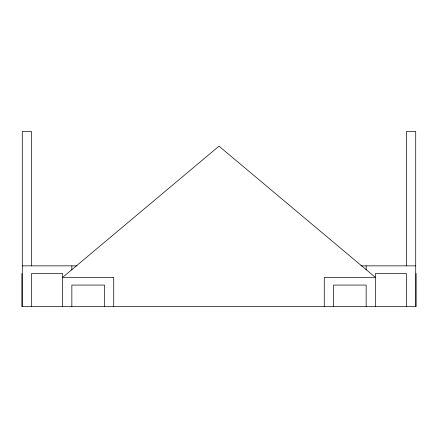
<?xml version="1.0" encoding="UTF-8"?>
<svg xmlns="http://www.w3.org/2000/svg" width="438" height="438" viewBox="0 0 438 438"><rect width="100%" height="100%" fill="white"/><g stroke="black" fill="none" stroke-linecap="round" stroke-linejoin="round"><path stroke-width="0.66" d="M22.283 265.855L77.022 265.855M360.978 265.855L415.717 265.855M416.1 273.542L416.1 306.584L21.9 306.584L21.9 273.542M415.717 306.584L415.717 131.416L406.497 131.416L406.497 265.855M406.497 306.584L406.497 273.542L375.371 273.542L375.371 306.584M366.152 265.855L366.152 269.928M366.152 306.584L366.152 285.067L333.493 285.067L333.493 306.584M324.273 306.584L324.273 277.38L375.371 277.38L219 146.166L62.629 277.38L113.727 277.38L113.727 306.584M104.507 306.584L104.507 285.067L71.848 285.067L71.848 306.584M71.848 265.855L71.848 269.928M62.629 306.584L62.629 273.542L31.503 273.542L31.503 306.584M31.503 265.855L31.503 131.416L22.283 131.416L22.283 306.584"/></g></svg>
